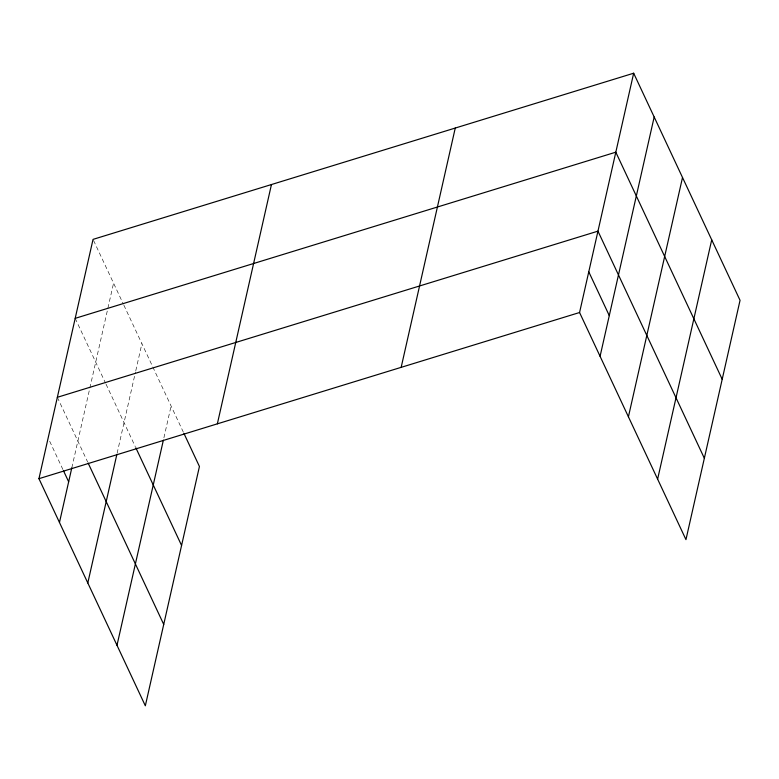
<?xml version="1.0" encoding="UTF-8"?>
<svg xmlns="http://www.w3.org/2000/svg" width="779" height="779" viewBox="0 0 779 779"><rect width="100%" height="100%" fill="white"/><g stroke="black" fill="none" stroke-linecap="round" stroke-linejoin="round"><path stroke-width="0.58" stroke-dasharray="3.9 2.92" d="M71.814 467.838L113.559 283.166M117.113 453.281L135.497 371.953M135.77 370.775L141.895 343.666M163.902 437.817L171.088 405.995M93.558 240.468L123.345 304.063M123.861 305.164L183.454 432.394M75.193 318.348L105.496 383.034M106.012 384.135L135.312 446.688M57.344 397.309L87.647 462.005M49.681 441.274L63.021 469.747"/><path stroke-width="1.17" d="M183.971 433.484L199.434 466.485L145.332 705.784L38.95 478.676L93.042 239.377L633.668 73.216L740.05 300.324L685.958 539.623L579.566 312.515L633.668 73.216M59.467 522.466L71.814 467.838M87.803 582.965L116.85 454.459M116.996 645.285L163.366 440.174M217.351 423.844L271.452 184.545M401.166 367.347L455.257 128.048M600.083 356.305L654.175 117.016M628.419 416.804L682.511 177.505M657.622 479.134L711.714 239.835M75.193 318.348L615.809 152.187L722.201 379.295M57.344 397.309L597.96 231.149L704.352 458.266M38.95 478.676L579.566 312.515M588.768 271.832L609.285 315.631M135.828 447.779L181.575 545.456M88.163 463.106L163.726 624.417M63.527 470.837L68.659 481.782"/></g></svg>
